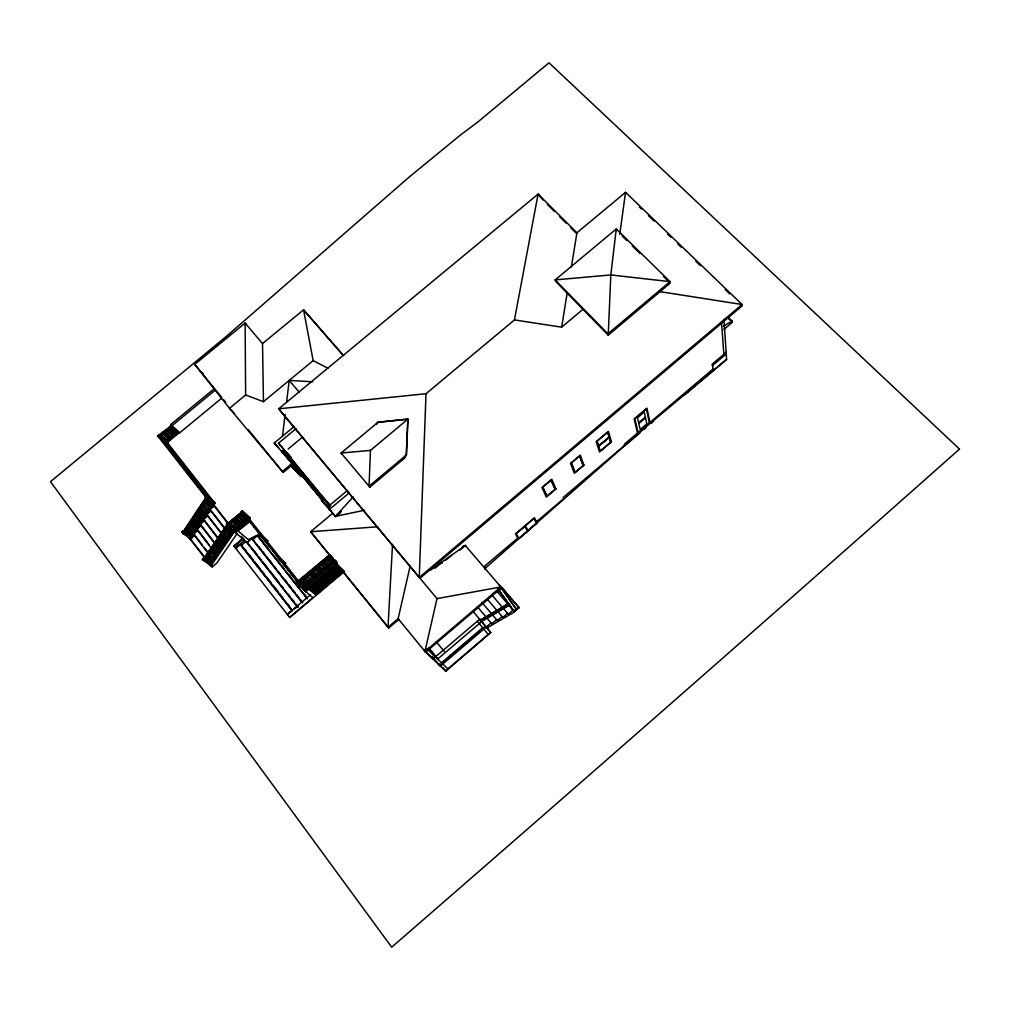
<?xml version="1.0" encoding="UTF-8"?>
<svg xmlns="http://www.w3.org/2000/svg" width="1010" height="1010" viewBox="0 0 1010 1010"><rect width="100%" height="100%" fill="white"/><g stroke="black" fill="none" stroke-linecap="round" stroke-linejoin="round"><path stroke-width="1.5" d="M576.925 232.78L538.09 194.097L514.443 319.93L426.005 393.723L419.251 577.442L419.983 578.263L742.123 305.866L742.072 304.502L625.543 192.317L576.925 232.78L571.408 266.817M405.25 457.543L369.849 487.173L369.054 486.189L370.455 450.397L407.888 419.137L406.487 454.866L402.169 460.131M341.948 454.058L341.102 453.023L378.157 422.142L407.888 419.137L406.209 455.093L401.816 460.421M392.536 544.377L387.991 627.273L388.762 627.98L398.887 619.408L398.129 618.688L410.085 566.332M282.484 436.143L285.098 414.453M286.6 402.068L289.214 380.391L312.696 381.793M619.749 234.396L625.543 192.317L625.821 193.857M514.443 319.93L561.648 327.164L567.153 293.127M423.607 649.72L433.202 658.76L479.75 619.13L490.709 632.538L445.814 671.183L424.932 651.551L437.002 598.614L278.659 408.823L538.09 194.097L542.963 200.03M481.972 619.446L508.687 603.513L509.697 604.674L481.48 621.188M205.889 497.476L183.567 531.071L184.527 532.32L206.861 498.725M183.833 531.273L206.141 497.703M184.792 532.523L207.126 498.953L158.886 437.406L160.237 436.307M211.986 502.652L189.83 535.818L190.776 537.055L212.959 503.902M190.941 534.745L194.349 529.644M196.054 527.094L206.28 511.792M208.843 507.979L212.251 502.879M192.14 533.583L194.766 529.657M196.508 527.043L199.134 523.117M200.876 520.503L202.631 517.89M228.071 525.819L205.219 559.338L204.247 558.063L227.073 524.543L228.323 526.033L205.484 559.527M227.326 524.758L204.247 558.063M230.633 533.495L210.598 562.747L211.57 564.009L234.244 530.944M217.276 553.796L211.191 549.15L210.598 549.642L216.695 554.275L219.89 550.16L200.018 524.468L204.626 520.63L217.895 537.737M224.927 542.812L223.235 545.261L203.3 519.569L207.921 515.731L221.24 532.838M209.777 564.527L210.888 565.966L234.37 531.727L244.685 540.413L235.494 548.077L236.832 549.15M236.921 533.848L216.809 563.075L212.201 566.926L202.366 559.085L203.932 557.785L212.428 564.678L210.888 565.966M376.477 424.238L378.157 422.142M376.174 424.49L377.891 422.357L407.888 419.137M353.248 496.844L335.408 516.4L332.833 513.156L310.638 531.727L387.991 627.273L398.129 618.688L425.627 652.207L501.465 587.769M484.459 568.946L647.448 425.677L726.619 359.409L723.93 319.311M486.959 627.93L512.663 613.032L518.988 607.641L502.159 587.946L497.412 591.986L496.718 591.014L491.958 595.067L508.32 614.244L513.118 610.154L497.728 588.729M445.498 670.892L490.62 632.424M424.932 651.551L500.897 586.949L465.282 545.463L462.378 546.562M441.547 662.787L482.692 627.74M485.494 626.112L439.527 665.274L432.217 656.437M477.326 606.669L491.794 623.801L496.642 619.673L497.337 620.594L502.159 616.491L502.841 617.413L507.651 613.31L508.32 614.244M726.152 352.338L712.176 364.181L712.315 365.721L726.253 353.917M713.035 368.991L624.357 444.198L624.773 445.738L640.353 432.52M624.66 445.334L563.239 497.425L563.757 498.637L536.499 521.753L537.08 522.89L518.395 538.999L515.453 533.848L534.454 517.739L536.499 521.753M643.951 429.477L646.337 427.445M651.134 423.379L653.533 421.347M684.679 394.923L726.619 359.358M517.827 538.002L484.434 566.32L485.153 567.355M310.588 594.713L287.332 614.509L292.105 610.621L240.342 544.441L235.759 548.291M344.17 571.572L289.756 617.552L233.828 545.943L243.019 538.279M435.083 568.226L441.812 562.545L442.254 563.1M445.751 560.133L451.584 555.21M459.714 550.172L465.282 545.463L465.888 546.322M723.842 329.475L732.237 322.379L732.162 321.104L727.68 316.736M598.425 446.243L609.295 437.04M598.513 446.496L609.371 437.305M297.811 581.015L305.399 587.858L303.808 589.196L296.195 582.366L297.811 581.015L304.199 586.356M329.79 554.566L296.422 582.581L297.697 584.108L331.078 556.093M330.005 554.768L297.293 581.848M301.977 578.932L302.583 578.414L307.898 582.934L307.747 583.995L301.977 578.932L307.747 583.995M308.025 573.857L308.618 573.352L314.312 578.477L313.706 578.982L308.025 573.857L308.467 574.425L309.073 573.92L314.312 578.477M314.047 568.794L314.653 568.289L320.271 573.478L319.678 573.97L314.047 568.794L314.501 569.362L314.653 568.289M306.358 585.169L301.03 580.674L300.425 581.192L305.752 585.674L306.358 585.169L301.636 581.002M302.432 579.5L303.038 578.982L308.34 583.49M312.317 580.157L307.065 575.612L306.459 576.117L311.724 580.649L311.875 579.588L311.724 580.649M318.289 575.144L313.1 570.549L312.494 571.054L317.683 575.649L317.834 574.576L317.683 575.649M324.248 570.132L319.122 565.486L318.529 565.991L323.642 570.637L324.248 570.132L319.097 566.357M320.536 564.3L320.688 563.226L326.23 568.466L325.637 568.971L320.082 563.731M330.194 565.133L325.157 560.424L324.551 560.929L329.601 565.638L329.74 564.577L329.601 565.638M327.164 558.745L326.558 559.25L331.583 563.971L332.176 563.466L326.71 558.177L332.176 563.466M297.394 583.881L330.863 555.891M302.028 587.239L334.878 559.641M303.833 586.078L323.061 569.93M325.46 567.91L329.071 564.88M301.043 581.508L305.31 585.106L305.904 584.601M313.857 577.922L313.706 578.982M311.08 573.087L316.294 576.811L315.701 577.316L310.487 572.733L311.093 572.228L316.294 576.811M317.089 568.037L322.253 571.812L321.66 572.304L316.521 567.67L317.115 567.165L322.253 571.812M323.099 562.987L328.212 566.799L327.619 567.304L322.543 562.62L323.149 562.115L328.212 566.799M326.104 558.681L331.128 563.416L331.722 562.911M309.729 582.328L309.881 581.255L309.729 582.328L304.452 577.808L305.058 577.303L310.335 581.823M333.565 562.305L333.717 561.244L333.565 562.305L328.566 557.558L329.172 557.053L334.159 561.8M335.926 560.941L303.063 588.552L305.171 591.254L337.226 564.325M303.29 588.742L336.128 561.143M301.094 586.608L303.997 590.282L337.327 562.292M608.235 335.168L670.236 283.09L670.034 281.639L616.264 228.967L555.159 279.909L555.601 281.335L608.235 335.168L610.823 274.935L616.264 228.967L616.58 230.495M305.765 591.734L337.656 564.931M309.792 589.802L338.464 565.701M310.373 590.282L338.994 566.219M310.941 590.762L339.537 566.724M311.522 591.241L340.08 567.241M312.09 591.721L340.61 567.746M312.658 592.201L341.14 568.251M287.332 614.509L292.016 610.57L240.254 544.377L235.658 548.203M313.226 592.681L341.67 568.756M342.201 569.261L313.794 593.16L312.229 591.178M314.363 593.627L342.731 569.766M314.931 594.107L343.261 570.271M315.486 594.574L343.791 570.776M289.504 617.375L312.936 597.667L303.997 590.282M344.322 571.269L316.054 595.054L308.934 589.07M234.093 546.158L243.258 538.481M340.433 512.777L335.699 516.729L321.483 500.493L323.983 498.41L330.674 505.568M329.677 505.316L347.617 490.305M328.528 507.79L329.992 506.565L283.722 450.372L282.282 451.558L331.684 511.628M329.071 509.722L349.498 492.64M369.054 486.189L406.487 454.866M341.329 511.451L335.408 516.4L364.421 510.227M561.648 327.164L582.959 309.312M213.35 545.488L213.943 544.996L220.407 550.223L219.827 550.715L213.35 545.488L214.36 545.539M215.193 543.973L215.774 543.481L221.935 548.291L221.354 548.771L214.764 543.43L215.357 542.938L221.935 548.291M247.21 517.562L234.522 528.129L235.759 529.606L248.447 519.026L235.507 529.391M234.762 528.344L239.383 524.493M241.693 522.574L247.463 517.764M219.044 552.281L212.555 547.067L212.39 548.102L218.463 552.76L219.044 552.281L213.186 548.493M230.684 523.9L236.491 527.977L235.911 528.47L229.914 523.445L230.507 522.953L236.491 527.977M238.019 525.806L237.868 526.841L238.019 525.806L233.247 521.766M239.976 524.19L239.812 525.213L239.976 524.19L235.216 520.125M236.593 518.976L242.35 523.104L241.769 523.584L235.835 518.509L236.428 518.016L242.35 523.104M243.877 520.933L243.726 521.955L243.877 520.933L237.969 515.832L237.388 516.325L244.306 521.476M245.834 519.304L245.67 520.339L245.834 519.304L241.125 515.214M301.447 473.21L302.066 472.705L296.094 466.216M212.39 548.102L212.555 547.067M232.717 531.273L232.552 532.295L232.717 531.273L227.894 527.283M209.196 551.687L215.673 556.813L216.254 556.333L210.194 551.75L209.613 552.23L209.777 551.195M211.027 550.185L211.608 549.705L217.693 554.338L217.112 554.818L210.598 549.642M225.861 529.846L230.646 533.772L231.227 533.28M302.116 474.801L303.126 473.993M214.966 558.429L208.401 553.265L207.82 553.758L214.385 558.909L214.549 557.886M231.063 534.303L231.656 533.823L225.255 528.381L224.674 528.874L231.063 534.303L230.646 533.772M236.315 530.111L234.762 531.412L227.566 525.44L229.156 524.114L236.315 530.111L228.007 522.662L226.429 523.975L227.919 525.692M250.354 518.408L248.801 519.708L241.807 513.585L240.658 512.133L242.236 510.82L250.354 518.408L242.236 510.82M303.593 474.561L302.52 474.511M206.368 555.752L206.949 555.273L213.072 559.843L212.908 560.866L206.368 555.752L212.908 560.866M208.237 554.301L208.401 553.265M223.033 534.025L228.891 537.989L228.31 538.481L222.25 533.596L222.415 532.56L228.891 537.989M229.674 536.386L230.255 535.893L223.841 530.465L223.248 530.957L229.674 536.386L229.838 535.351L225.041 531.449M204.992 557.81L205.573 557.318L212.163 562.444L211.595 562.923L204.992 557.81L205.409 558.353L205.989 557.861L212.163 562.444M206.785 556.295L207.366 555.816L213.489 560.386M303.202 476.114L303.821 475.596L311.257 483.866L310.638 484.371M218.993 537.206L225.445 542.547L226.025 542.067L219.587 536.714L218.993 537.206L225.028 542.004L225.609 541.524M226.871 540.514L227.452 540.034L221.001 534.644L220.836 535.679L226.871 540.514L206.595 514.645L211.216 510.795M304.654 475.849L304.048 476.366L299.932 472.023M203.477 560.537L205.043 559.237M224.182 543.557L224.018 544.579L224.182 543.557L218.173 538.797L217.592 539.289L224.018 544.579M304.502 476.922L305.121 476.417L297.634 468.084L297.016 468.602M217.39 542.319L222.2 546.082L222.781 545.602M222.617 546.625L223.197 546.145L216.771 540.88L216.191 541.373L222.617 546.625L222.2 546.082M220.407 550.223L219.991 549.68L219.827 550.715M305.209 478.563L306.194 477.717M306.295 479.889L306.926 479.371L314.325 487.603L313.719 488.108M216.254 556.333L215.837 555.79L215.673 556.813M306.762 480.457L307.722 479.573M211.759 561.901L211.595 562.923M309.249 481.429L309.098 482.502L309.716 481.997M308.328 482.338L308.479 481.252M234.244 546.473L243.435 538.81L244.685 540.413M312.33 485.166L312.178 486.239M311.433 486.126L312.065 485.608L319.816 494.256M248.283 543.38L245.998 541.499L241.415 545.312L292.13 610.154M312.797 485.684L311.345 486.896L313.024 485.924M312.292 487.173L313.39 487.224M253.964 540.527L251.717 538.633L247.147 542.446L297.849 607.06M313.87 487.035L313.252 487.552L310.12 484.27M259.62 537.686L257.399 535.78L252.841 539.58L302.558 602.705M260.782 534.833L258.51 536.739L307.255 598.4M317.418 491.352L316.799 491.857L316.951 490.784L310.499 483.714M317.153 493.095L318.365 491.668L316.938 492.867L323.263 499.862M317.456 493.448L317.607 492.35L323.377 498.599L322.771 499.104M318.731 492.943L317.658 492.893M323.92 499.546L320.751 496.162L320.132 496.693L322.24 498.94M321.369 496.137L321.218 497.223L321.824 496.705L316.509 491.024M320.599 497.261L320.751 496.162M321.698 498.599L322.796 498.65M196.862 514.683L202.417 519.355L201.836 519.834L195.662 514.873L195.826 513.85M197.026 512.79L197.619 512.297L203.793 517.297L203.212 517.776L197.026 512.79L197.202 511.767L203.793 517.297M211.456 500.973L211.62 499.963L211.039 500.442M194.438 515.908L194.273 516.931L200.611 521.993L201.192 521.513L194.438 515.908L201.192 521.513M195.662 514.873L196.243 514.38L202.417 519.355M192.468 518.458L193.061 517.978L199.286 522.915L199.121 523.925L192.468 518.458L199.121 523.925M191.698 520.049L191.534 521.072L197.783 525.983L198.351 525.503L192.746 520.87M192.885 519.001L193.465 518.509L199.69 523.445M191.534 521.072L192.115 520.592L198.351 525.503M197.026 527.573L190.372 522.145L190.196 523.167L196.458 528.041L197.026 527.573L190.827 523.445M211.721 504.457L211.557 505.48L211.721 504.457L206.558 500.101M188.403 524.682L188.984 524.19L195.637 529.568L195.056 530.048L188.403 524.682L195.056 530.048M190.196 523.167L190.372 522.145M187.645 526.273L187.481 527.283L193.794 532.144L193.958 531.134M188.82 525.213L188.984 524.19M208.906 508.548L208.742 509.57L209.323 509.091L202.732 503.409L202.139 503.902L208.742 509.57M210.105 507.487L210.686 507.007L204.121 501.326L203.957 502.349L210.105 507.487L210.269 506.477L204.121 501.326M206.798 495.594L205.232 496.895L206.343 498.321L213.754 504.596L215.294 503.308L202.025 491.592L209.272 496.958L208.691 497.438M186.219 528.268L186.055 529.29L192.355 534.101L192.923 533.621L186.219 528.268L192.923 533.621M191.61 540.06L181.699 532.068L183.239 530.793L190.385 536.196M187.481 527.283L188.062 526.803L194.362 531.664M200.763 505.997L207.984 511.186L207.404 511.666L201.179 506.528L201.343 505.505L207.984 511.186M184.88 530.326L184.704 531.348L191.054 536.171L191.635 535.691L184.88 530.326L191.635 535.691M200.409 508.926L205.585 513.181L206.166 512.701M214.537 505.846L209.903 509.697L229.03 534.202M197.985 510.164L205.181 515.264L204.601 515.744L198.402 510.694L198.566 509.684L205.181 515.264M206.002 513.711L206.583 513.231L199.955 507.588L199.374 508.08L206.002 513.711L205.585 513.181M182.785 533.507L184.338 532.22L191.925 537.951L190.398 539.226M196.609 512.247L202.795 517.246L203.376 516.766M281.525 451.887L283.987 449.841L291.158 457.593L288.721 459.613L274.24 443.024L294.264 426.409M195.246 514.33L201.432 519.291L202 518.812M283.848 451.344L283.696 452.404L283.848 451.344L290.981 459.234L290.829 460.295L291.435 459.79M194.917 517.246L200.207 521.463L200.775 520.983M288.166 449.021L302.672 436.976M192.165 521.362L197.367 525.452L197.947 524.973M216.557 555.02L196.748 529.341L201.356 525.528L216.468 545.059M192.519 533.091L192.355 534.101M212.201 566.926L209.916 564.704L213.224 559.881L193.491 534.202L198.086 530.389L209.386 545.034M202.341 544.996L194.842 535.237L190.259 539.05L213.224 504.735L214.575 505.884M288.153 457.883L289.807 456.949L329.942 505.682M288.885 457.454L287.812 457.416L288.431 456.899L297.041 466.595L296.435 467.112M289.466 457.404L289.315 458.464L289.92 457.959M289.34 459.272L290.413 459.323M282.27 471.519L291.978 463.451L292.9 464.436L283.204 472.491L229.485 408.318L194.753 364.37L245.114 323.048L262.512 343.627M292.862 463.552L293.026 462.479L292.408 462.997L299.932 471.354L300.538 470.849M291.991 461.974L293.847 463.969L294.466 463.464M293.948 464.865L295.021 464.916M295.526 464.751L294.907 465.269L289.794 459.828M228.247 522.89L241.983 511.893L228.5 523.104M232.477 521.299L231.454 521.248L232.048 520.756L238.448 526.349M241.807 513.585L243.385 512.272M229.497 524.379L242.993 513.156M227.111 526.829L226.089 526.778L233.133 531.816M225.091 529.417L225.255 528.381M297.483 469.17L297.634 468.084M298.556 468.451L298.404 469.511L299.01 469.006M222.25 533.596L222.415 532.56M218.008 539.832L218.602 539.34L224.599 544.1M190.259 472.718L189.691 473.198L189.855 472.2L190.259 472.718L183.466 466.658M190.637 474.41L191.622 474.46L184.06 467.756M191.143 475.861L192.746 474.978M192.784 475.937L192.203 476.417L192.367 475.42L192.784 475.937L184.363 468.589M199.614 484.661L190.928 477.414L199.21 484.131L199.046 485.141L199.21 484.131M193.162 477.629L193.731 477.149L193.566 478.159M195.107 478.891L194.93 479.901L195.107 478.891L187.961 472.743M195.889 481.113L196.47 480.634L196.306 481.644M195.662 482.224L195.498 483.247L195.662 482.224L201.95 487.641L201.785 488.638L201.95 487.641M197.834 482.389L197.67 483.386L197.834 482.389L191.344 476.632M196.47 484.484L197.468 484.535M200.005 486.365L200.586 485.886L200.409 486.883M203.742 489.913L203.161 490.393L203.326 489.395L203.742 489.913L195.157 482.376M204.538 492.16L204.714 491.15M203.427 493.372L204.437 493.423M206.09 492.905L205.926 493.915L206.09 492.905L196.887 485.015M206.886 495.152L207.467 494.673L207.302 495.683M205.851 497.412L207.227 496.263M206.116 497.627L207.479 496.491M205.939 499.761L204.929 499.71L205.522 499.218L212.138 504.987M206.343 498.321L207.921 497.021L159.075 434.691L157.535 435.954L158.608 437.33L160.148 436.055L167.988 442.999L160.186 435.676M201.179 506.528L201.343 505.505M210.648 498.725L210.067 499.205L210.232 498.195L210.648 498.725L203.136 492.123M283.987 449.841L278.52 443.201L296.132 428.581M198.402 510.694L198.566 509.684M168.127 445.7L168.304 444.716L161.739 438.921M169.63 446.42L169.465 447.405L169.63 446.42L162.143 439.438M170.236 449.778L169.251 449.74L179.427 458.906L178.858 459.386L179.023 458.388L179.427 458.906M171.372 448.629L170.804 449.109L170.968 448.124L171.372 448.629L161.562 439.918M171.195 450.99L171.018 451.988L171.195 450.99L178.076 457.189L177.507 457.669L177.672 456.672L178.076 457.189M172.142 450.813L172.306 449.829M174.048 452.051L173.48 452.518L173.644 451.533L174.048 452.051L167.13 445.801L166.953 446.799L167.13 445.801M174.995 453.25L174.818 454.235L174.995 453.25L165.198 444.551M246.086 324.248L245.114 323.048L245.632 394.998L229.485 408.318L234.61 413.696M173.329 454.929L173.909 454.449L173.733 455.459L173.329 454.929L183.479 464.07L182.898 464.549M174.68 456.672L175.26 456.192L175.096 457.189L174.68 456.672L184.83 465.799L184.262 466.279L184.426 465.282L184.83 465.799M176.169 455.952L176.333 454.954M180.197 461.103L180.373 460.106L170.614 451.47M182.128 462.353L181.548 462.82L181.724 461.835L182.128 462.353L171.965 453.2L172.95 453.238M182.494 464.032L183.479 464.07M182.09 464.903L181.926 465.913L182.09 464.903L188.895 470.988L188.327 471.468M263.459 401.677L313.15 360.608L303.555 309.83L262.524 343.589L263.459 401.677L245.632 394.998M185.777 467.011L185.613 467.996L185.777 467.011L176.46 458.931M185.853 468.993L184.489 470.117L186.118 469.221M185.423 470.382L186.004 469.902L183.946 468.059M186.964 469.726L187.14 468.741M187.923 470.95L188.895 470.988M214.082 388.837L170.728 424.528L172.47 426.561L158.886 437.406M165.564 430.273L159.327 434.931L171.523 425.361L169.137 427.331M164.39 431.8L164.971 431.333L171.889 437.709L171.309 438.176L164.794 432.318L164.39 431.8L171.309 438.176M177.583 433L170.728 426.573L170.16 427.053L177.015 433.467L177.192 432.495L177.015 433.467M215.509 389.91L171.814 425.892L179.502 432.962L221.417 398.407M160.262 436.131L172.192 426.308M167.37 443.529L166.966 443.011L166.789 443.996L167.37 443.529L160.388 437.204L160.224 438.201M162.509 441.117L163.077 440.638L162.913 441.635L162.509 441.117L172.71 450.346M177.962 431.295L166.183 441.004L167.382 442.443L179.161 432.722M166.448 441.244L174.692 434.452L175.689 434.565L175.121 435.045L168.241 428.631L175.121 435.045M165.893 441.938L173.871 435.36M160.944 435.487L167.508 441.307L167.685 440.335M162.471 433.391L169.415 439.741L169.983 439.274L163.039 432.911L169.983 439.274M166.713 430.727L173.215 436.61L173.392 435.626M167.105 442.203L178.707 432.23M465.282 545.463L430.803 569.981L430.323 569.413M481.644 621.402L509.469 605.116L508.459 603.955M480.47 620.001L508.687 603.513M723.602 325.99L732.162 321.104M293.493 609.093L297.571 606.871M260.63 533.419L248.309 539.605L238.309 531.235M437.002 598.614L500.897 586.949L516.16 609.055L499.357 585.308M426.005 393.723L278.659 408.823L419.251 577.442L742.072 304.502L659.581 291.574M370.455 450.397L341.102 453.023L369.849 487.173M377.917 526.765L310.638 531.727L388.762 627.98M313.15 360.608L328.199 368.372M202.366 559.085L208.54 563.618M203.591 560.575L202.606 559.313M205.156 558.694L211.456 563.416M209.045 554.679L214.385 558.909M181.699 532.068L186.042 535.351M210.989 552.116L215.837 555.79M193.491 534.202L194.842 535.237M215.155 545.93L219.991 549.68M196.748 529.341L198.086 530.389M200.018 524.468L201.356 525.528M222.2 535.603L227.035 539.491L226.455 539.971L221.619 536.095M203.3 519.569L204.626 520.63M240.254 544.377L242.564 546.259M226.518 527.321L232.552 532.295M226.429 523.975L231.227 527.965M296.195 582.366L303.808 589.196M298.581 583.363L241.743 511.666M204.929 499.71L211.557 505.48M231.454 521.248L237.868 526.841M207.681 498.359L210.774 500.985M205.232 496.895L213.754 504.596M207.58 496.907L215.294 503.308M240.405 524.72L234.459 519.658L233.865 520.15L239.812 525.213M208.262 497.867L213.009 501.73M206.898 496.92L204.828 495.152L205.245 495.695M278.621 558.391L285.06 563.858M202.379 490.709L209.272 496.958M195.082 482.717L205.118 491.681M206.507 493.435L197.859 486.264L198.276 486.795M199.311 487.691L207.883 495.19M191.344 477.945L200.99 486.403M193.693 480.949L202.366 488.158M188.264 473.576L196.874 481.164M237.388 516.325L243.726 521.955M194.147 477.68L187.38 471.657L187.797 472.175M195.511 479.422L186.799 472.137L187.203 472.667M260.694 535.729L267.322 541.461M245.67 520.339L239.787 515.226L240.38 514.734L246.251 519.847M180.146 463.64L189.855 472.2M186.181 467.529L179.351 461.418M178.896 461.608L187.544 469.259M173.051 454.147L180.777 460.623M250.619 522.069L248.687 520.39L234.648 532.093L233.386 530.465M166.549 446.281L175.399 453.755M169.832 449.261L176.737 455.472M241.819 513.156L247.665 518.269M241.137 512.588L242.148 513.863M311.673 572.582L315.852 576.255M157.535 435.954L159.782 437.936M162.408 440.133L170.034 446.925M161.158 439.401L167.723 445.183M161.524 435.007L168.077 440.84M317.695 567.532L321.811 571.243M166.89 429.742L173.783 436.131M168.809 428.164L175.285 434.06M169.213 428.669L175.689 434.565M172.925 426.548L178.429 431.611M323.705 562.482L327.758 566.244M441.522 666.6L438.441 663.696L440.385 666.082L491.075 622.892L491.794 623.801M428.19 650.036L441.976 663.191M442.834 663.999L447.91 668.847M331.116 556.27L333.111 558.177M330.573 555.879L332.568 557.785M427.217 648.559L436.875 657.8M639.368 206.911L641.628 209.083M648.407 215.61L654.051 221.038M667.597 234.093L670.994 237.35M677.76 243.877L681.157 247.147M695.827 261.287L700.347 265.63M725.193 289.554L729.7 293.91M727.756 318.024L729.99 320.208M622.16 235.974L626.629 240.355M632.222 245.834L640.05 253.51M663.519 276.513L666.878 279.808M547.395 204.437L554.035 211.065M559.578 216.582L566.219 223.197M570.65 227.616L576.192 233.133M201.179 371.705L203.237 373.864M321.483 500.493L325.334 504.571M290.615 465.509L301.132 476.707L294.478 468.602M195.826 365.506L194.753 364.37L221.783 397.46M309.881 484.232L314.186 488.84M319.185 494.256L324.462 499.912M313.832 488.89L319.198 494.774M315.423 490.974L321.218 497.223M290.956 465.585L296.195 471.19M297.369 472.427L299.402 474.599M300.563 472.92L304.843 477.717M309.098 482.502L304.755 477.995L321.887 498.839M293.014 467.302L294.188 468.552M282.282 451.558L283.722 450.372M286.284 455.56L289.668 459.411M274.24 443.024L278.924 448.061M295.475 466.734L298.859 470.572M286.903 455.043L294.011 462.921L293.847 463.969M284.757 453.705L289.895 459.285M278.52 443.201L291.158 457.593M343.615 355.672L303.555 309.83L342.554 354.712M496.718 591.014L513.118 610.154M487.426 599.284L502.841 617.413M481.909 602.402L497.337 620.594M289.214 380.391L299.086 392.069M479.75 619.13L481.757 621.516L437.658 659.063L428.695 648.117M472.895 611.164L487.944 629.217M486.656 627.74L490.709 632.538M477.276 621.226L483.058 628.195M281.765 451.23L291.978 463.451M483.803 629.091L488.221 634.457M289.58 456.709L329.727 505.454M291.486 460.623L300.084 470.294L299.932 471.354M300.727 471.834L308.176 480.129L307.103 480.078M288.393 458.136L298.303 470.193M300.109 472.352L303.669 476.682M288.721 459.613L321.294 499.218M326.23 505.227L328.212 507.626M294.983 469.524L299.111 474.548M294.983 469.701L297.95 473.311M436.32 641.804L444.286 651.5M428.934 648.079L435.891 656.588M442.822 667.522L445.814 671.183M223.766 399.897L225.76 402.321M248.447 429.944L283.204 472.491M326.23 568.466L325.776 567.91L325.637 568.971M320.271 573.478L319.816 572.91L319.678 573.97M502.904 588.88L502.159 587.946L519.241 607.906L518.547 607.023L513.774 611.088L498.915 589.878M303.619 585.901L304.666 587.214M300.98 584.146L249.091 518.635L242.741 512.941L229.245 524.165L228.007 522.662M254.52 527.005L271.135 548.001M273.091 550.463L275.048 552.937M276.993 555.399L278.949 557.873M284.82 565.284L297.521 581.331M255.757 528.823L249.975 521.513L235.684 532.826M257.689 531.26L278.911 558.076M280.843 560.512L297.243 581.23M178.227 431.535L179.502 432.962M260.593 538.911L268.382 548.758M274.215 556.156L276.159 558.618M278.103 561.08L280.048 563.542M282.005 566.004L283.949 568.466M288.809 574.614L291.726 578.313M293.683 580.775L295.627 583.237M297.571 585.699L299.515 588.161M304.376 594.309L306.333 596.771M257.399 535.78L307.204 598.804M258.825 546.7L260.769 549.175M262.726 551.649L264.67 554.111M266.615 556.586L272.447 563.997M274.404 566.471L276.349 568.946M278.293 571.408L280.237 573.882M285.11 580.056L287.055 582.53M288.999 585.005L290.943 587.479M292.887 589.941L294.832 592.415M296.788 594.89L298.733 597.352M300.677 599.826L302.621 602.301M251.717 538.633L301.548 601.922M252.172 548.342L257.032 554.54M258.989 557.028L260.933 559.502M262.878 561.977L267.738 568.176M269.695 570.663L279.416 583.06M281.373 585.535L283.318 588.022M288.178 594.221L290.123 596.695M292.079 599.17L294.024 601.657M295.968 604.131L297.912 606.606M245.998 541.499L297.761 607.452M241.289 536.31L244.18 539.984M167.079 442.367L214.221 502.361M210.067 499.912L211.936 502.298M177.975 459.058L180.79 462.656M193.036 478.273L194.93 480.697M208.186 497.614L213.224 504.116L191.041 537.257L190.095 536.02M215.496 507.07L227.995 523.003M164.832 442.872L164.428 442.355L164.251 443.352M168.885 448.049L168.481 447.531L168.304 448.528M212.251 503.498L227.616 523.117M244.483 548.695L246.389 551.144M248.296 553.581L253.081 559.692M254.987 562.128L259.759 568.239M261.678 570.675L264.544 574.337M266.451 576.786L271.223 582.884M273.142 585.333L277.914 591.431M279.82 593.88L282.686 597.541M287.459 603.652L289.378 606.088M212.176 512.019L228.411 532.8M223.134 535.275L226.947 540.161M220.748 541.398L222.642 543.834M215.029 552.356L216.91 554.793M204.222 547.433L212.655 558.416M204.689 557.129L189.312 537.812L207.012 560.916M183.239 530.793L184.338 532.22M181.939 532.295L183.163 533.747M514.267 611.795L516.615 609.737M542.913 487.199L546.991 496.049M551.081 480.28L555.008 489.257M571.483 463.022L575.043 472.289M579.626 456.129L583.035 465.522M597.112 441.332L598.602 445.978L609.068 437.128L607.666 432.394M598.741 446.407L600.205 450.978M609.194 437.57L610.558 442.203M637.537 433.012L634.166 418.973L646.93 408.179L649.973 422.47M638.131 432.52L634.835 418.733L646.387 408.949L649.392 422.963M712.707 365.393L713.161 370.392M721.607 323.112L723.829 354.308M233.007 529.467L210.345 562.557L211.305 563.82L233.992 530.742L233.007 529.467M959.5 449.096C771.173 616.188 581.823 782.169 391.691 947.203L50.5 481.644L226.404 336.355L408.924 177.268L460.396 135.062L477.818 122.021L549.011 62.797L959.5 449.096M555.955 488.89L546.334 497.034L541.941 487.565L551.763 479.258L555.955 488.89M583.957 465.168L574.362 473.299L570.536 463.363L580.321 455.093L583.957 465.168M611.467 441.875L599.511 452L596.19 441.66L608.373 431.358L611.467 441.875M645.34 417.092L638.648 422.773L637.474 417.799L644.241 412.067L645.34 417.092M645.516 417.887L638.825 423.556L640.214 429.515L646.829 423.897L645.516 417.887M533.974 518.458L525.377 525.755L527.977 530.566L536.487 523.357L533.974 518.458M551.258 480.028L542.66 487.287L546.827 496.301L555.247 489.168L551.258 480.028M579.803 455.863L571.243 463.11L574.867 472.541L583.262 465.433L579.803 455.863M607.843 432.141L596.885 441.408L600.028 451.23L610.785 442.127L607.843 432.141M670.034 281.639L607.894 333.818L555.159 279.909L610.823 274.935L670.034 281.639M279.366 557.773L278.217 558.732L284.668 564.186L285.792 563.252L279.366 557.773M261.439 535.123L260.302 536.07L266.93 541.789L268.041 540.855L261.439 535.123M189.173 473.942L188.176 473.892L189.173 473.942M192.897 478.69L192.721 479.712L192.897 478.69M199.828 487.552L199.664 488.562L199.828 487.552M206.81 496.453L206.646 497.476L206.81 496.453M177.987 459.676L177.823 460.674L177.987 459.676M184.83 468.4L184.666 469.41L184.83 468.4M525.023 526.538L516.173 533.558L518.862 538.292L527.637 531.348L525.023 526.538"/></g></svg>
